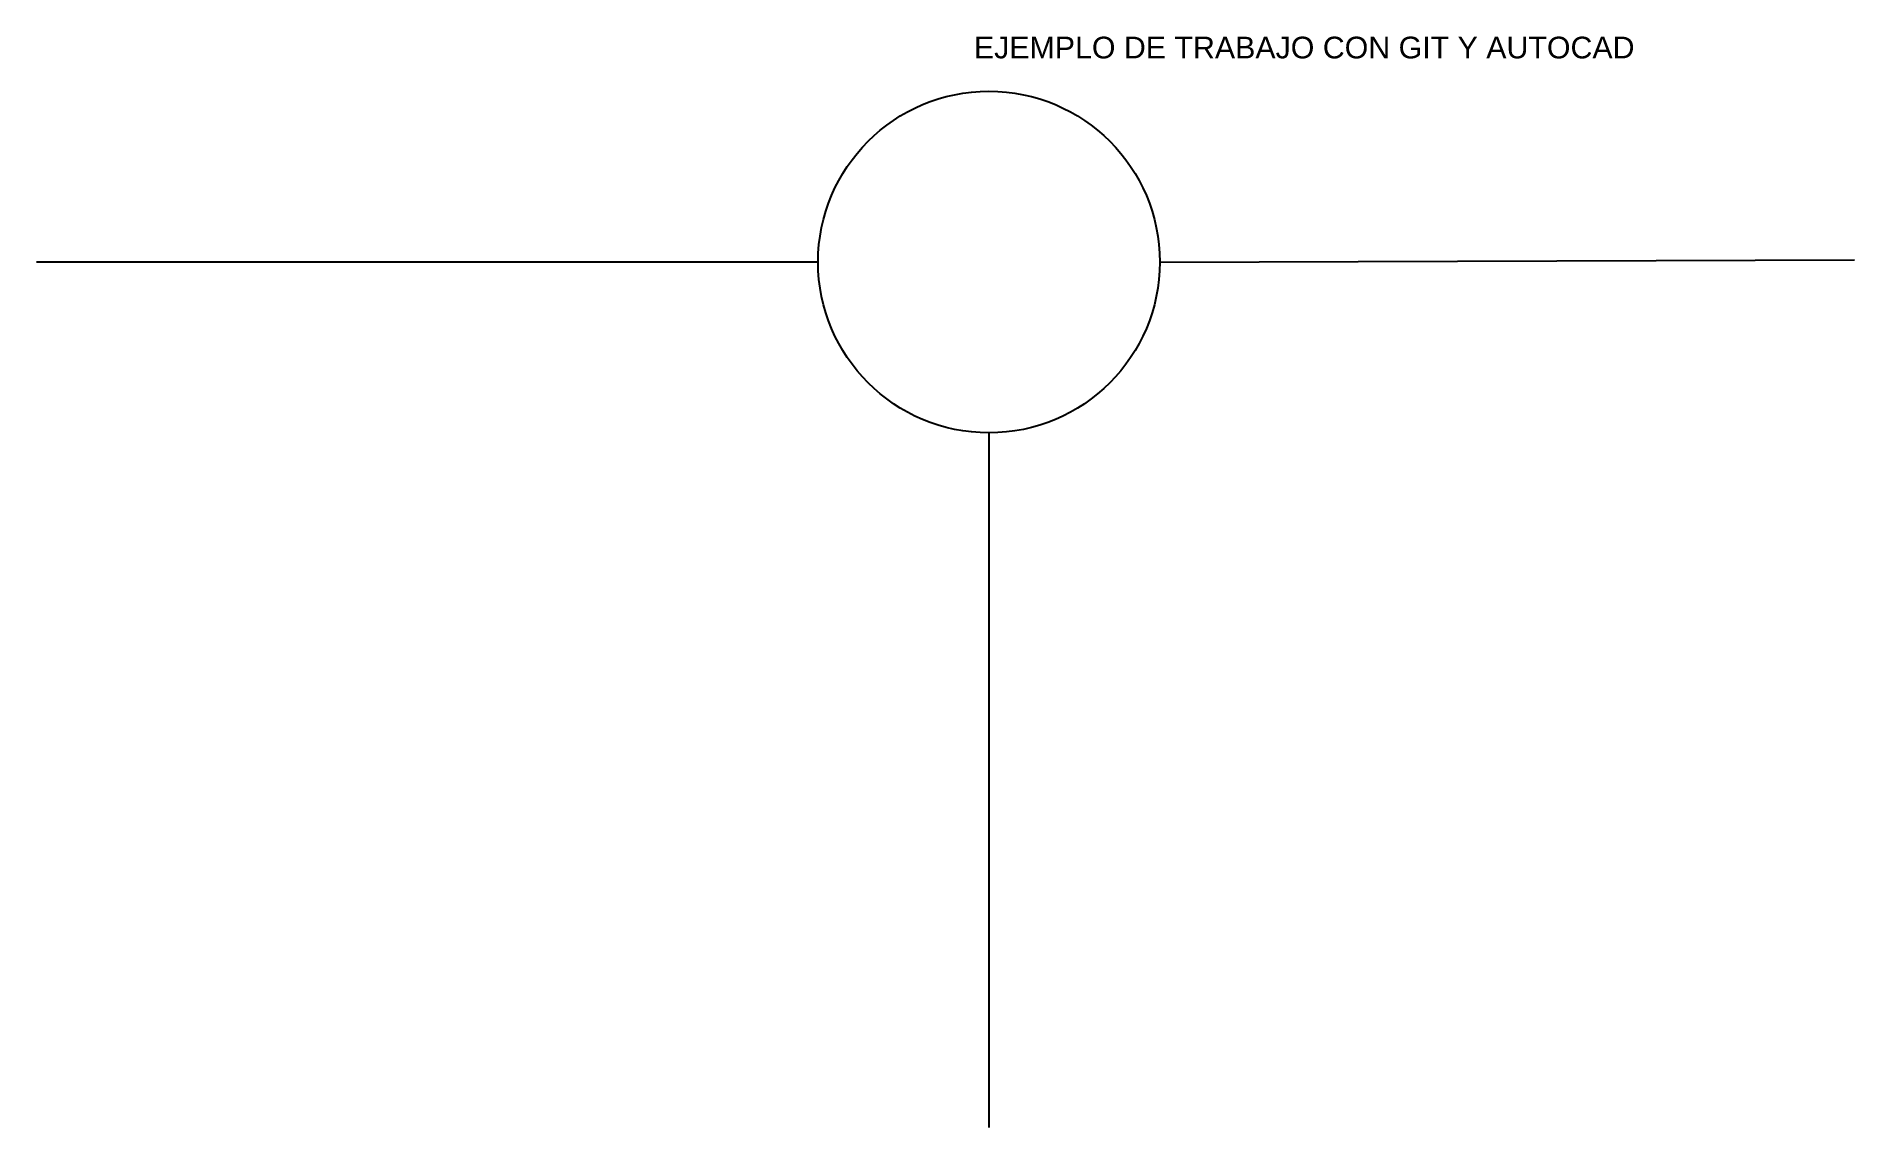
# Model space of a CAD drawing. Header units: millimetres. Extents: x 1571 to 1780, y 1926 to 2051.
import ezdxf

# ---------------------------------------------------------------- set-up
doc = ezdxf.new("R2010")
doc.units = ezdxf.units.MM
doc.styles.get("Standard").update_dxf_attribs({"font": 'arial.ttf'})

msp = doc.modelspace()

# ---------------------------------------------------------------- linework, layer by layer
for p, q in [((1660.81, 2025.4), (1570.81, 2025.4)), ((1700.15, 2025.4), (1780.15, 2025.64)), ((1680.48, 2005.73), (1680.48, 1925.73))]:
    msp.add_line(p, q)
msp.add_circle((1680.48, 2025.4), 19.67)

# ---------------------------------------------------------------- texts
at = {"insert": (1678.75, 2051.35), "char_height": 2.5, "attachment_point": 1}
msp.add_mtext_dynamic_manual_height_columns('EJEMPLO DE TRABAJO CON GIT Y AUTOCAD', width=1468.1526, gutter_width=12.5, heights=[0], dxfattribs=at)

doc.saveas('drawing.dxf')
